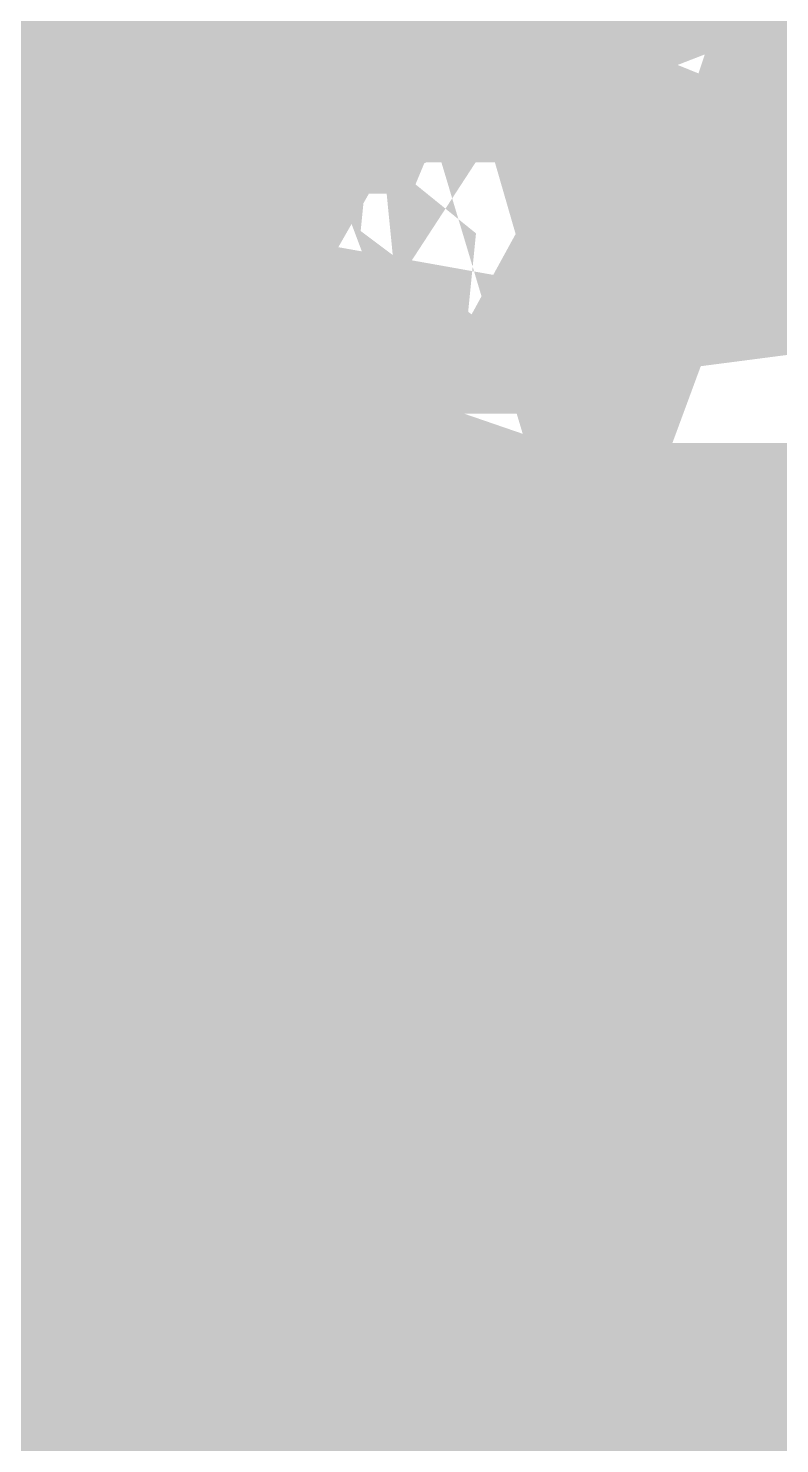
# Model space of a CAD drawing. Header units: millimetres. Extents: x -0.5 to 77.7, y -66.2 to -6.
# Drawn here: x 49.522 to 49.956, y -24.127 to -23.31 of the extents above; entities that cross this region are included whole.
import ezdxf

# ---------------------------------------------------------------- set-up
doc = ezdxf.new("R2010")
doc.units = ezdxf.units.MM
doc.header["$MEASUREMENT"] = 0
for name, color, linetype, true_color in [('Inner1', 7, 'Continuous', 0x999966), ('Inner2', 7, 'Continuous', 0x008000), ('Top-Silkscreen-Layer', 7, 'Continuous', 0xffcc00)]:
    doc.layers.add(name, color=color, linetype=linetype, true_color=true_color)

msp = doc.modelspace()

# ---------------------------------------------------------------- hatches: boundary and pattern name
at = {"layer": 'Inner1'}
msp.add_hatch(color=256, dxfattribs=at).paths.add_polyline_path([(77.23901, -6.45415), (77.23901, -65.68199), (-0.02286, -65.68199), (-0.02286, -6.45415)])
at = {"layer": 'Top-Silkscreen-Layer'}
for points in [[(49.70967, -23.33489), (49.69838, -23.35551), (49.69302, -23.37165), (49.7034, -23.38836), (49.71378, -23.40508), (49.72852, -23.40508), (49.74326, -23.40508), (49.75177, -23.38462), (49.76028, -23.36417), (49.75278, -23.34878)], [(49.6147, -23.34314), (49.6281, -23.38787), (49.64944, -23.35509)], [(49.81449, -23.34343), (49.83085, -23.38693), (49.8456, -23.38501), (49.84728, -23.36808)], [(49.70544, -23.45955), (49.70065, -23.47705), (49.72852, -23.51403), (49.74278, -23.51403), (49.74984, -23.49857), (49.7569, -23.48312), (49.75201, -23.46704), (49.74712, -23.45095), (49.72745, -23.45095)], [(49.61613, -23.4584), (49.60892, -23.48277), (49.6106, -23.4997), (49.6281, -23.4997), (49.6456, -23.4997), (49.64721, -23.48358)], [(49.61613, -23.57309), (49.60892, -23.59746), (49.6106, -23.61438), (49.6281, -23.61438), (49.6456, -23.61438), (49.64721, -23.59827)], [(49.71108, -23.56683), (49.72897, -23.62871), (49.74928, -23.57366)], [(49.71001, -23.69489), (49.70129, -23.71016), (49.70645, -23.71961), (49.74767, -23.72392), (49.75389, -23.71533), (49.7472, -23.69926)], [(49.71335, -23.80326), (49.70899, -23.82764), (49.7106, -23.84376), (49.7281, -23.84376), (49.7456, -23.84376), (49.74721, -23.82764), (49.7281, -23.79501)]]:
    msp.add_hatch(color=256, dxfattribs=at).paths.add_polyline_path(points)

# ---------------------------------------------------------------- linework, layer by layer
at = {"layer": 'Inner2', "const_width": 0.4}
msp.add_lwpolyline([(40.25908, -23.74905), (51.3081, -23.74905)], dxfattribs=at)
at = {"layer": 'Top-Silkscreen-Layer', "const_width": 0.254}
for points in [[(49.4195, -23.33638), (49.43059, -23.39934), (49.44422, -23.3377)], [(49.70038, -23.11523), (49.7281, -23.18144), (49.7681, -23.1424)], [(49.80827, -23.11798), (49.81012, -23.16731), (49.81713, -23.17831), (49.83127, -23.1726), (49.85009, -23.15167), (49.85476, -23.13645), (49.84631, -23.12167)], [(49.81449, -23.34343), (49.83085, -23.38693), (49.8456, -23.38501), (49.84728, -23.36808)], [(49.70925, -23.21968), (49.69537, -23.2393), (49.68784, -23.25598), (49.69538, -23.27271), (49.76102, -23.24725)], [(49.6081, -23.23593), (49.64617, -23.27587), (49.65446, -23.26136), (49.64987, -23.2429), (49.64528, -23.22444), (49.62919, -23.22265), (49.61309, -23.22085)], [(49.8081, -23.2359), (49.84848, -23.26664), (49.85356, -23.25576), (49.84704, -23.24011), (49.82682, -23.22263), (49.81311, -23.22081)], [(49.6147, -23.34314), (49.6281, -23.38787), (49.64944, -23.35509)], [(49.40933, -23.2282), (49.40798, -23.27568), (49.41285, -23.29039), (49.42786, -23.29039), (49.44287, -23.29039), (49.45116, -23.27587), (49.45946, -23.26136), (49.45487, -23.2429), (49.45028, -23.22444), (49.43292, -23.22275)], [(49.70967, -23.33489), (49.69838, -23.35551), (49.69302, -23.37165), (49.7034, -23.38836), (49.71378, -23.40508), (49.72852, -23.40508), (49.74326, -23.40508), (49.75177, -23.38462), (49.76028, -23.36417), (49.75278, -23.34878)], [(49.41335, -23.4592), (49.40899, -23.48358), (49.4106, -23.4997), (49.42893, -23.50144), (49.44725, -23.5032), (49.4503, -23.49217)], [(49.71108, -23.56683), (49.72897, -23.62871), (49.74928, -23.57366)], [(49.61613, -23.4584), (49.60892, -23.48277), (49.6106, -23.4997), (49.6281, -23.4997), (49.6456, -23.4997), (49.64721, -23.48358)], [(49.70544, -23.45955), (49.70065, -23.47705), (49.72852, -23.51403), (49.74278, -23.51403), (49.74984, -23.49857), (49.7569, -23.48312), (49.75201, -23.46704), (49.74712, -23.45095), (49.72745, -23.45095)], [(49.61613, -23.57309), (49.60892, -23.59746), (49.6106, -23.61438), (49.6281, -23.61438), (49.6456, -23.61438), (49.64721, -23.59827)], [(49.30937, -23.56707), (49.29851, -23.58729), (49.29261, -23.60035), (49.30319, -23.6174), (49.31378, -23.63445), (49.33007, -23.63445), (49.3681, -23.59798)], [(49.42185, -23.68422), (49.41315, -23.72341), (49.44834, -23.69756)], [(49.41569, -23.57496), (49.40908, -23.59933), (49.4106, -23.61438), (49.42755, -23.61438), (49.44861, -23.58141)], [(49.30911, -23.68179), (49.30072, -23.70354), (49.29754, -23.71809), (49.30818, -23.73361), (49.36499, -23.70563)], [(49.71001, -23.69489), (49.70129, -23.71016), (49.70645, -23.71961), (49.74767, -23.72392), (49.75389, -23.71533), (49.7472, -23.69926)], [(49.71335, -23.80326), (49.70899, -23.82764), (49.7106, -23.84376), (49.7281, -23.84376), (49.7456, -23.84376), (49.74721, -23.82764), (49.7281, -23.79501)]]:
    msp.add_lwpolyline(points, close=True, dxfattribs=at)
msp.add_lwpolyline([(49.30723, -23.1026), (49.30999, -23.18895), (49.32748, -23.20901), (49.3126, -23.21608), (49.2881, -23.26095), (49.2881, -23.27814), (49.30262, -23.29), (49.32209, -23.30186), (49.33197, -23.32131), (49.29363, -23.35416), (49.28641, -23.3689), (49.30035, -23.38986), (49.31429, -23.41081), (49.32802, -23.41081), (49.35492, -23.39893), (49.3681, -23.38704), (49.3681, -23.36467), (49.3681, -23.3423), (49.3531, -23.3334), (49.35167, -23.295), (49.35304, -23.21749), (49.3581, -23.18037)], dxfattribs=at)

doc.saveas('drawing.dxf')
